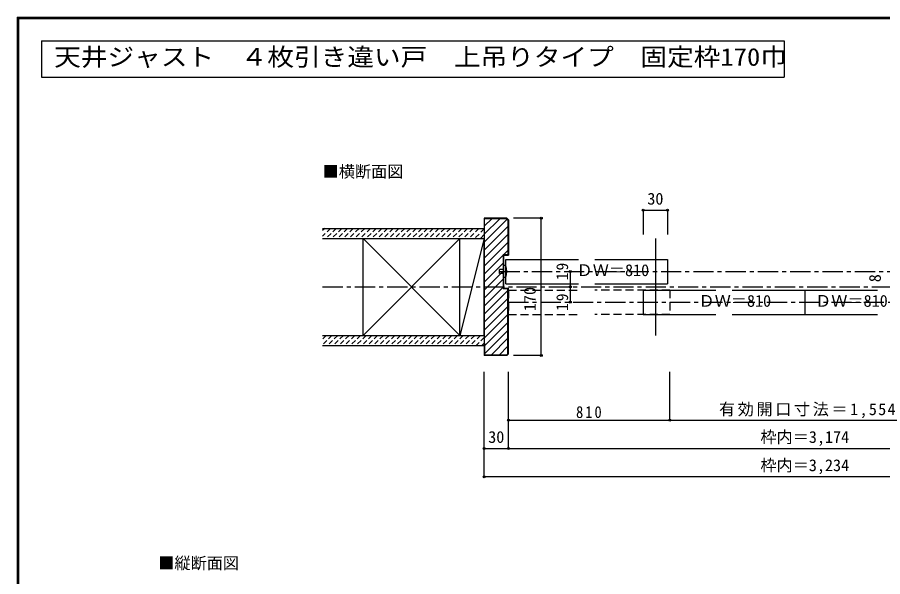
# Model space of a CAD drawing. Units: millimetres, scale not verified. Extents: x -973 to 977, y -718 to 696.
# Drawn here: x -973 to 98, y 3 to 696 of the extents above; entities that cross this region are included whole.
import ezdxf
from ezdxf.enums import TextEntityAlignment as Align

# ---------------------------------------------------------------- set-up
doc = ezdxf.new("R2010")
doc.units = ezdxf.units.MM
doc.header["$LTSCALE"] = 5
doc.header["$PDMODE"] = 32
doc.header["$PDSIZE"] = 2.5
for name, pattern in [('CHAIN1', [8, 5, -1, 1, -1]), ('DASHED1', [1.8, 1.2, -0.6]), ('DASHED2', [3, 2, -1])]:
    doc.linetypes.add(name, pattern=pattern)
for name, color, linetype in [('0-1_通り芯', 4, 'CHAIN1'), ('0-2_柱', 7, 'Continuous'), ('0-3_仕上げ', 2, 'Continuous'), ('0-4_枠', 3, 'Continuous'), ('0-6_扉', 6, 'Continuous'), ('0-7_金物', 7, 'Continuous'), ('0-A_文字', 3, 'Continuous'), ('0-B_寸法', 7, 'Continuous'), ('0-C_ハッチ', 4, 'DASHED1'), ('F-1_枠', 6, 'Continuous')]:
    doc.layers.add(name, color=color, linetype=linetype)
doc.styles.add('ＭＳ ゴシック', font='')
doc.styles.get('ＭＳ ゴシック').set_extended_font_data('MS Gothic')

msp = doc.modelspace()

# ---------------------------------------------------------------- linework, layer by layer
at = {"layer": '0-1_通り芯'}
msp.add_line((-595.347, 361.994), (598.669, 361.994), dxfattribs=at)
at = {"layer": '0-2_柱'}
for p, q in [((-545.347, 301.994), (-425.347, 421.994)), ((-425.347, 301.994), (-545.347, 421.994)), ((-395.347, 421.994), (-425.347, 301.994))]:
    msp.add_line(p, q, dxfattribs=at)
at = {"layer": '0-2_柱', "color": 3}
for p, q in [((-545.347, 301.994), (-545.347, 421.994)), ((-425.347, 301.994), (-425.347, 421.994)), ((-395.347, 301.994), (-395.347, 421.994))]:
    msp.add_line(p, q, dxfattribs=at)
at = {"layer": '0-3_仕上げ'}
for p, q in [((-595.347, 434.494), (-395.347, 434.494)), ((-595.347, 421.994), (-395.347, 421.994)), ((-595.347, 301.994), (-395.347, 301.994)), ((-595.347, 289.494), (-395.347, 289.494))]:
    msp.add_line(p, q, dxfattribs=at)
at = {"layer": '0-4_枠'}
for p, q in [((-395.347, 446.994), (-395.347, 276.994)), ((-367.468, 446.994), (-395.347, 446.994)), ((-394.847, 431.994), (-394.847, 446.494)), ((-367.675, 446.494), (-394.847, 446.494)), ((-365.847, 444.665), (-367.675, 446.494)), ((-365.347, 444.872), (-367.468, 446.994)), ((-365.847, 444.665), (-365.847, 401.994)), ((-365.347, 444.872), (-365.347, 401.494)), ((-394.847, 431.994), (-395.347, 431.994)), ((-183.347, 421.994), (-183.347, 301.994)), ((-371.847, 401.994), (-371.847, 359.994)), ((-371.847, 401.994), (-365.847, 401.994)), ((-371.347, 401.494), (-365.347, 401.494)), ((-371.347, 401.494), (-371.347, 360.494)), ((-371.847, 359.994), (-365.847, 359.994)), ((-371.347, 360.494), (-365.347, 360.494)), ((-365.847, 279.322), (-365.847, 359.994)), ((-365.347, 279.115), (-365.347, 360.494)), ((-394.847, 291.994), (-395.347, 291.994)), ((-394.847, 291.994), (-394.847, 277.494)), ((-367.675, 277.494), (-365.847, 279.322)), ((-367.468, 276.994), (-365.347, 279.115)), ((-367.468, 276.994), (-395.347, 276.994)), ((-367.675, 277.494), (-394.847, 277.494))]:
    msp.add_line(p, q, dxfattribs=at)
at = {"layer": '0-6_扉'}
for p, q in [((-368.347, 365.994), (-368.347, 395.994)), ((-368.347, 365.994), (-368.347, 395.994)), ((-368.347, 395.994), (-278.347, 395.994)), ((-258.347, 395.994), (-168.347, 395.994)), ((-168.347, 395.994), (-168.347, 365.994)), ((-368.347, 365.994), (-278.347, 365.994)), ((-258.347, 365.994), (-168.347, 365.994)), ((-198.347, 357.994), (-198.347, 327.994)), ((-198.347, 357.994), (-108.347, 357.994)), ((-88.347, 357.994), (91.653, 357.994)), ((1.653, 357.994), (1.653, 327.994)), ((-198.347, 327.994), (-108.347, 327.994)), ((-88.347, 327.994), (91.653, 327.994))]:
    msp.add_line(p, q, dxfattribs=at)
at = {"layer": '0-6_扉', "color": 2, "linetype": 'DASHED2'}
for p, q in [((-365.347, 357.994), (-278.347, 357.994)), ((-165.347, 357.994), (-258.347, 357.994)), ((-165.347, 357.994), (-165.347, 327.994)), ((-165.347, 327.994), (-258.347, 327.994))]:
    msp.add_line(p, q, dxfattribs=at)
msp.add_lwpolyline([(-365.347, 357.994), (-365.347, 327.994), (-278.347, 327.994)], dxfattribs=at)
at = {"layer": '0-7_金物'}
for p, q in [((-371.347, 373.494), (-371.347, 388.494)), ((-368.347, 388.494), (-371.347, 388.494)), ((-371.347, 373.494), (-371.347, 388.494)), ((-376.347, 378.494), (-376.347, 383.494)), ((-371.347, 383.494), (-376.347, 383.494)), ((-376.347, 378.494), (-376.347, 383.494)), ((-371.347, 378.494), (-376.347, 378.494)), ((-368.347, 373.494), (-371.347, 373.494))]:
    msp.add_line(p, q, dxfattribs=at)
msp.add_arc((-398.798, 380.994), 31.361, 346.16371, 13.83632, dxfattribs=at)
msp.add_arc((-398.798, 380.994), 31.361, 346.16371, 13.83632, dxfattribs=at)
at = {"layer": '0-A_文字'}
for p, q in [((-943.333, 666.667), (-943.333, 621.667)), ((-943.333, 666.667), (-23.81, 666.667)), ((-23.81, 666.667), (-23.81, 621.667)), ((-943.333, 621.667), (-23.81, 621.667))]:
    msp.add_line(p, q, dxfattribs=at)
at = {"layer": '0-B_寸法', "color": 4}
for p, q in [((-198.347, 456.994), (-198.347, 426.994)), ((-198.347, 456.994), (-168.347, 456.994)), ((-168.347, 456.994), (-168.347, 426.994)), ((-324.578, 446.994), (-359.1, 446.994)), ((-324.578, 276.994), (-324.578, 447.494)), ((-288.664, 380.994), (-288.664, 361.994)), ((-288.664, 361.994), (-288.664, 342.994)), ((-324.578, 276.994), (-359.1, 276.994)), ((-395.347, 126.994), (-395.347, 256.744)), ((-365.347, 161.994), (-365.347, 256.744)), ((-165.347, 196.994), (-165.347, 256.744)), ((-365.347, 196.994), (-165.347, 196.994)), ((-165.347, 196.994), (168.653, 196.994)), ((-395.347, 161.994), (398.653, 161.994)), ((398.653, 126.994), (-395.347, 126.994))]:
    msp.add_line(p, q, dxfattribs=at)
at = {"layer": '0-B_寸法', "color": 4, "linetype": 'CHAIN1'}
for p, q in [((-376.347, 380.994), (379.653, 380.994)), ((-365.347, 342.994), (368.653, 342.994))]:
    msp.add_line(p, q, dxfattribs=at)
at = {"layer": '0-B_寸法'}
for p in [(-198.347, 456.994), (-168.347, 456.994), (-324.578, 446.994), (-288.664, 380.994), (-288.664, 361.994), (-288.664, 342.994), (-324.578, 276.994), (-365.347, 196.994), (-165.347, 196.994), (-395.347, 161.994), (-365.347, 161.994), (-395.347, 126.994)]:
    msp.add_point(p, dxfattribs=at)
at = {"layer": '0-C_ハッチ', "linetype": 'Continuous'}
for p, q in [((-395.347, 427.241), (-376.094, 446.494)), ((-395.347, 417.341), (-366.935, 445.753)), ((-394.847, 437.64), (-385.994, 446.494)), ((-395.347, 407.442), (-365.847, 436.942)), ((-395.347, 397.542), (-365.847, 427.042)), ((-395.347, 387.643), (-365.847, 417.143)), ((-371.097, 401.994), (-365.847, 407.243)), ((-395.347, 377.743), (-371.847, 401.243)), ((-395.347, 367.844), (-371.847, 391.344)), ((-395.347, 357.944), (-371.847, 381.444)), ((-395.347, 348.045), (-371.847, 371.545)), ((-395.347, 338.145), (-371.847, 361.645)), ((-395.347, 328.246), (-365.847, 357.746)), ((-395.347, 318.346), (-365.847, 347.846)), ((-395.347, 308.447), (-365.847, 337.947)), ((-395.347, 298.547), (-365.847, 328.047)), ((-394.847, 289.148), (-365.847, 318.148)), ((-394.847, 279.248), (-365.847, 308.248)), ((-386.702, 277.494), (-365.847, 298.349)), ((-376.803, 277.494), (-365.847, 288.449))]:
    msp.add_line(p, q, dxfattribs=at)
at = {"layer": '0-C_ハッチ'}
for p, q in [((-585.636, 434.494), (-595.347, 424.783)), ((-592.707, 434.494), (-595.347, 431.854)), ((-578.565, 434.494), (-591.065, 421.994)), ((-571.494, 434.494), (-583.994, 421.994)), ((-564.423, 434.494), (-576.923, 421.994)), ((-557.352, 434.494), (-569.852, 421.994)), ((-550.281, 434.494), (-562.781, 421.994)), ((-543.21, 434.494), (-555.71, 421.994)), ((-536.139, 434.494), (-548.639, 421.994)), ((-529.068, 434.494), (-541.568, 421.994)), ((-521.997, 434.494), (-534.497, 421.994)), ((-514.926, 434.494), (-527.426, 421.994)), ((-507.855, 434.494), (-520.355, 421.994)), ((-500.783, 434.494), (-513.283, 421.994)), ((-493.712, 434.494), (-506.212, 421.994)), ((-486.641, 434.494), (-499.141, 421.994)), ((-479.57, 434.494), (-492.07, 421.994)), ((-472.499, 434.494), (-484.999, 421.994)), ((-465.428, 434.494), (-477.928, 421.994)), ((-458.357, 434.494), (-470.857, 421.994)), ((-451.286, 434.494), (-463.786, 421.994)), ((-444.215, 434.494), (-456.715, 421.994)), ((-437.144, 434.494), (-449.644, 421.994)), ((-430.073, 434.494), (-442.573, 421.994)), ((-423.002, 434.494), (-435.502, 421.994)), ((-415.931, 434.494), (-428.431, 421.994)), ((-408.86, 434.494), (-421.36, 421.994)), ((-401.789, 434.494), (-414.289, 421.994)), ((-395.347, 433.864), (-407.217, 421.994)), ((-395.347, 426.793), (-400.146, 421.994)), ((-590.857, 301.994), (-595.347, 297.504)), ((-583.786, 301.994), (-595.347, 290.433)), ((-576.715, 301.994), (-589.215, 289.494)), ((-569.644, 301.994), (-582.144, 289.494)), ((-562.573, 301.994), (-575.073, 289.494)), ((-555.502, 301.994), (-568.002, 289.494)), ((-548.431, 301.994), (-560.931, 289.494)), ((-541.36, 301.994), (-553.86, 289.494)), ((-534.289, 301.994), (-546.789, 289.494)), ((-527.217, 301.994), (-539.717, 289.494)), ((-520.146, 301.994), (-532.646, 289.494)), ((-513.075, 301.994), (-525.575, 289.494)), ((-506.004, 301.994), (-518.504, 289.494)), ((-498.933, 301.994), (-511.433, 289.494)), ((-491.862, 301.994), (-504.362, 289.494)), ((-484.791, 301.994), (-497.291, 289.494)), ((-477.72, 301.994), (-490.22, 289.494)), ((-470.649, 301.994), (-483.149, 289.494)), ((-463.578, 301.994), (-476.078, 289.494)), ((-456.507, 301.994), (-469.007, 289.494)), ((-449.436, 301.994), (-461.936, 289.494)), ((-442.365, 301.994), (-454.865, 289.494)), ((-435.294, 301.994), (-447.794, 289.494)), ((-428.223, 301.994), (-440.723, 289.494)), ((-421.151, 301.994), (-433.651, 289.494)), ((-414.08, 301.994), (-426.58, 289.494)), ((-407.009, 301.994), (-419.509, 289.494)), ((-399.938, 301.994), (-412.438, 289.494)), ((-395.347, 299.514), (-405.367, 289.494)), ((-395.347, 292.443), (-398.296, 289.494))]:
    msp.add_line(p, q, dxfattribs=at)
at = {"layer": 'F-1_枠'}
for p, q in [((-973.347, 695.833), (-973.347, -700.833)), ((-973.347, 695.833), (976.653, 695.833)), ((-973.347, 695), (976.653, 695)), ((-973.347, 694.167), (976.653, 694.167)), ((-972.514, 695.833), (-972.514, -700.833)), ((-971.68, 695.833), (-971.68, -700.833))]:
    msp.add_line(p, q, dxfattribs=at)

# ---------------------------------------------------------------- texts
at = {"layer": '0-A_文字', "style": 'ＭＳ ゴシック', "width": 1.1}
msp.add_text('天井ジャスト\u3000４枚引き違い戸\u3000上吊りタイプ\u3000固定枠170巾', height=21.99, dxfattribs=at).set_placement((-927.708, 629.167), align=Align.BOTTOM_LEFT)
at = {"layer": '0-A_文字', "color": 7, "style": 'ＭＳ ゴシック'}
for s, p in [('■横断面図', (-595.347, 493.126)), ('■縦断面図', (-798.848, 8.319))]:
    msp.add_text(s, height=14.66, dxfattribs=at).set_placement(p, align=Align.BOTTOM_LEFT)
at = {"layer": '0-B_寸法', "style": 'ＭＳ ゴシック'}
for s, p in [('30', (-193.347, 459.494)), ('ＤＷ＝810', (-280.941, 370.994)), ('ＤＷ＝810', (-129.966, 332.994)), ('ＤＷ＝810', (14.408, 332.994)), ('30', (-390.347, 164.494)), ('枠内＝3,174', (-53.347, 164.494)), ('枠内＝3,234', (-53.347, 129.494))]:
    msp.add_text(s, height=14.66, dxfattribs=at).set_placement(p, align=Align.BOTTOM_LEFT)
for s, p in [('8', (100.151, 367.812)), ('170', (-327.078, 332.048))]:
    msp.add_text(s, height=14.66, rotation=90, dxfattribs=at).set_placement(p, align=Align.BOTTOM_LEFT)
at = {"layer": '0-B_寸法', "char_height": 14.66, "attachment_point": 7, "rotation": 90, "style": 'ＭＳ ゴシック'}
for insert in [(-291.164, 370.369), (-291.164, 332.369)]:
    msp.add_mtext('\\T1.27;\\W0.95;19', dxfattribs=dict(at, insert=insert))
at = {"layer": '0-B_寸法', "char_height": 14.66, "attachment_point": 7, "style": 'ＭＳ ゴシック'}
for s, insert in [('\\T1.16;有効開口寸法＝1,554', (-104.597, 199.494)), ('\\T1.27;\\W0.9;810', (-281.597, 199.494))]:
    msp.add_mtext(s, dxfattribs=dict(at, insert=insert))

doc.saveas('drawing.dxf')
